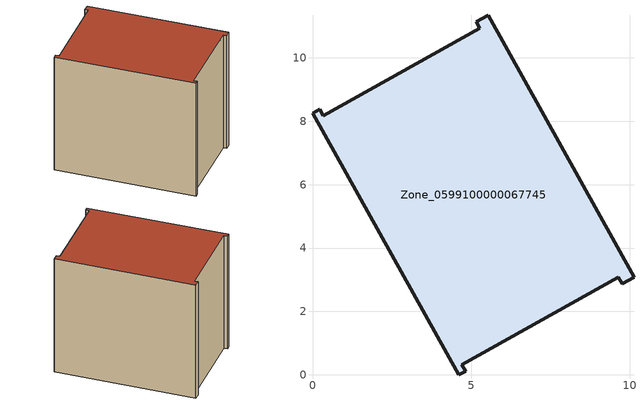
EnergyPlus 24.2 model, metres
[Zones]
Zone_0599100000067745
 floor ground (C_G): 5.54,11.35 10.14,3.09 9.77,2.88 9.65,3.09 4.71,0.33 4.83,0.12 4.62,0 0,8.25 0.23,8.38 0.34,8.17 5.28,10.94 5.16,11.14 z0
 wall outside (C_F): 4.62,0 4.83,0.12 4.71,0.33 9.65,3.09 9.77,2.88 10.14,3.09 5.54,11.35 5.16,11.14 5.28,10.94 0.34,8.17 0.23,8.38 0,8.25 4.62,0 z0:8.4
 roof outside (C_R): 0.34,8.17 0.23,8.38 0,8.25 4.62,0 4.83,0.12 4.71,0.33 9.65,3.09 9.77,2.88 10.14,3.09 5.54,11.35 5.16,11.14 5.28,10.94 z8.4
[BUILDING]
Pand.0599100000067745: North Axis=0; Terrain=City; Loads Convergence Tolerance Value=0.04; Temperature Convergence Tolerance Value=0.4; Solar Distribution=FullExterior; Maximum Number of Warmup Days=25; Minimum Number of Warmup Days=1
[Site:Location]
Rotterdam.The.Hague.AP_ZH_NLD Design_Conditions: Latitude=51.96; Longitude=4.45; Time Zone=1; Elevation=-4.5
[SITE:GROUNDTEMPERATURE:BUILDINGSURFACE]
18, 18, 18, 18, 18, 18, 18, 18, 18, 18, 18, 18
[MATERIAL] Thermal Absorptance=0.9; Solar Absorptance=0.7; Visible Absorptance=0.7
Name | Roughness | Thickness | Conductivity | Density | Specific Heat
G.TC.1965-1974 | MediumSmooth | 0.15 | 0.882353 | 540 | 1210
F.TC.1965-1974 | Rough | 0.3 | 0.697674 | 1920 | 840
R.TC.1965-1974 | MediumRough | 0.2 | 0.232558 | 1500 | 1000
[CONSTRUCTION]
C_G: G.TC.1965-1974
C_F: F.TC.1965-1974
C_R: R.TC.1965-1974
[ZONE]
Zone_0599100000067745: Type=1; Multiplier=1; Ceiling Height=Autocalculate; Volume=Autocalculate; Floor Area=autocalculate; Part of Total Floor Area=Yes
[ZONEINFILTRATION:DESIGNFLOWRATE]
Infil_Zone_0599100000067745: Zone or ZoneList or Space or SpaceList=Zone_0599100000067745; Schedule=AlwaysOn; Design Flow Rate Calculation Method=Flow/Area; Flow Rate per Floor Area=0.003; Constant Term Coefficient=1; Temperature Term Coefficient=0; Velocity Term Coefficient=0; Velocity Squared Term Coefficient=0
[HVACTEMPLATE:ZONE:IDEALLOADSAIRSYSTEM]
Zone_0599100000067745: Maximum Heating Supply Air Temperature=50; Minimum Cooling Supply Air Temperature=13; Maximum Heating Supply Air Humidity Ratio=0.0156; Minimum Cooling Supply Air Humidity Ratio=0.0077; Heating Limit=NoLimit; Cooling Limit=NoLimit; Dehumidification Control Type=ConstantSensibleHeatRatio; Cooling Sensible Heat Ratio=0.7; Dehumidification Setpoint=60; Humidification Control Type=None; Humidification Setpoint=30; Outdoor Air Method=None; Outdoor Air Flow Rate per Person=0.00944; Outdoor Air Flow Rate per Zone Floor Area=0; Outdoor Air Flow Rate per Zone=0; Demand Controlled Ventilation Type=None; Outdoor Air Economizer Type=NoEconomizer; Heat Recovery Type=None; Sensible Heat Recovery Effectiveness=0.7; Latent Heat Recovery Effectiveness=0.65
[ZONECONTROL:THERMOSTAT]
ThermostatControl_Zone_0599100000067745: Zone or ZoneList=Zone_0599100000067745; Control Type Schedule=DualSetpointControlType; Control 1=Thermostat_Zone_0599100000067745; Temperature Difference Between Cutout And Setpoint=0
[THERMOSTATSETPOINT:DUALSETPOINT]
Thermostat_Zone_0599100000067745: Heating Setpoint Temperature Schedule=HeatingSetpoint_Zone_0599100000067745; Cooling Setpoint Temperature Schedule=CoolingSetpoint_Zone_0599100000067745
[SCHEDULE:COMPACT]
HeatingSetpoint_Zone_0599100000067745: Through: 12/31, For: AllDays, Until: 24:00, 21
CoolingSetpoint_Zone_0599100000067745: Through: 12/31, For: AllDays, Until: 24:00, 24
DualSetpointControlType: Through: 12/31, For: AllDays, Until: 24:00, 4
AlwaysOn: Through: 12/31, For: AllDays, Until: 24:00, 1
